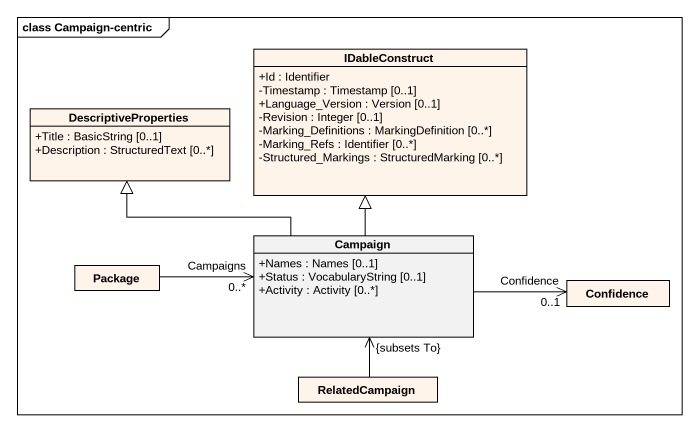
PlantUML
@startuml
mainframe class Campaign-centric
hide circle
hide empty members
skinparam classAttributeIconSize 0
class IDableConstruct #FFF4EA {
  +Id : Identifier
  -Timestamp : Timestamp [0..1]
  +Language_Version : Version [0..1]
  -Revision : Integer [0..1]
  -Marking_Definitions : MarkingDefinition [0..*]
  -Marking_Refs : Identifier [0..*]
  -Structured_Markings : StructuredMarking [0..*]
}
class DescriptiveProperties #FFF4EA {
  +Title : BasicString [0..1]
  +Description : StructuredText [0..*]
}
class Campaign {
  +Names : Names [0..1]
  +Status : VocabularyString [0..1]
  +Activity : Activity [0..*]
}
class "Package" as Package_ #FFF4EA
class Confidence #FFF4EA
class RelatedCampaign #FFF4EA
Campaign -up-|> IDableConstruct
Campaign -up-|> DescriptiveProperties
Campaign "Campaigns\n0..*" <-left- Package_
Confidence "Confidence\n0..1" <-left- Campaign
RelatedCampaign -up-> "{subsets To}" Campaign
@enduml
